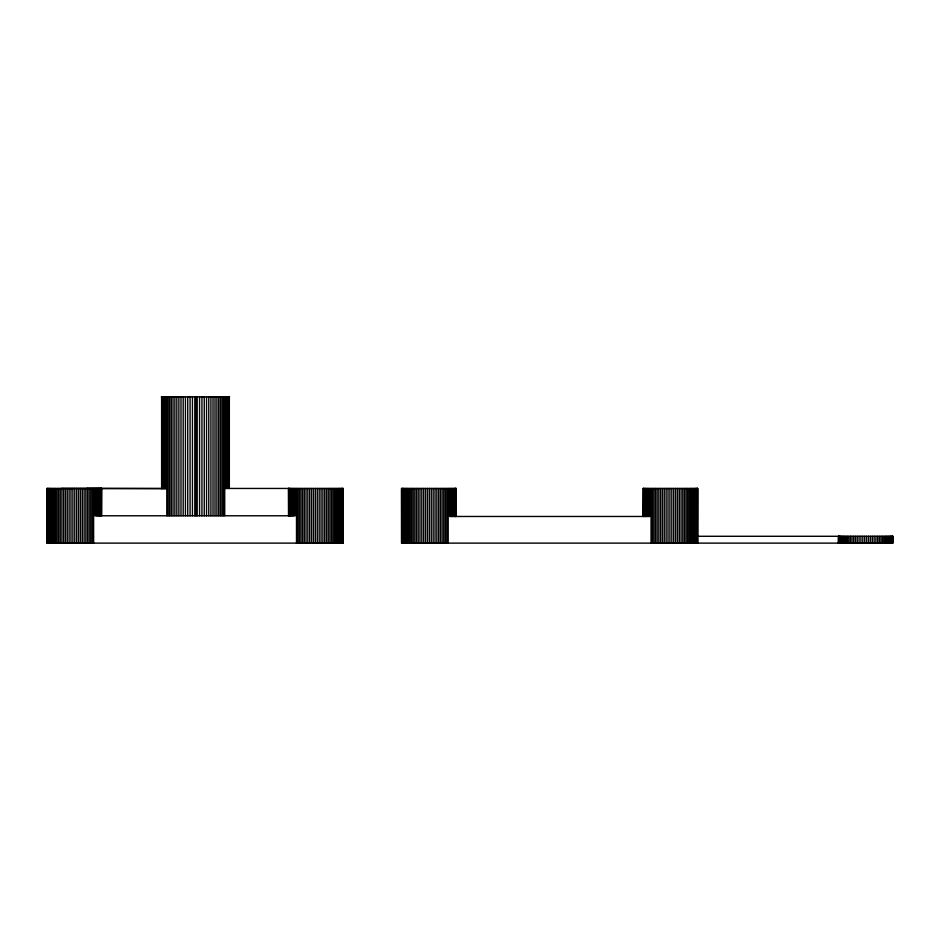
<?xml version="1.0" encoding="UTF-8"?>
<svg xmlns="http://www.w3.org/2000/svg" width="940" height="940" viewBox="0 0 940 940"><rect width="100%" height="100%" fill="white"/><g stroke="black" fill="none" stroke-linecap="round" stroke-linejoin="round"><path stroke-width="1.41" d="M161.304 396.88L229.63 396.88M47 488.447L101.626 488.447L101.59 515.778M224.719 488.447L343.159 488.447L343.159 543.12L47 543.12L47.094 488.447L47.2 543.12M696.74 536.282L893 536.282L892.93 543.12L401.556 543.12L401.556 488.447L456.182 488.447M643.066 488.447L697.715 488.447L697.68 543.12M61.065 488.447L166.791 488.541L86.715 488.447M892.73 536.282L892.73 543.12M892.401 536.282L892.401 543.12M891.943 536.282L891.943 543.12M891.355 536.282L891.355 543.12M890.638 536.282L890.638 543.12M889.804 536.282L889.804 543.12M888.852 536.282L888.852 543.12M887.783 536.282L887.783 543.12M886.608 536.282L886.608 543.12M885.327 536.282L885.327 543.12M883.952 536.282L883.952 543.12M882.495 536.282L882.495 543.12M880.956 536.282L880.956 543.12M879.335 536.282L879.335 543.12M877.655 536.282L877.655 543.12M875.904 536.282L875.904 543.12M874.118 536.282L874.118 543.12M872.285 536.282L872.285 543.12M870.417 536.282L870.417 543.12M868.525 536.282L868.525 543.12M866.621 536.282L866.621 543.12M864.718 536.282L864.718 543.12M862.814 536.282L862.814 543.12M860.923 536.282L860.923 543.12M859.054 536.282L859.054 543.12M857.221 536.282L857.221 543.12M855.423 536.282L855.423 543.12M853.684 536.282L853.684 543.12M852.004 536.282L852.004 543.12M850.383 536.282L850.383 543.12M848.843 536.282L848.843 543.12M847.375 536.282L847.375 543.12M846 536.282L846 543.12M844.731 536.282L844.731 543.12M843.556 536.282L843.556 543.12M842.487 536.282L842.487 543.12M841.535 536.282L841.535 543.12M840.701 536.282L840.701 543.12M839.984 536.282L839.984 543.12M839.397 536.282L839.397 543.12M838.927 536.282L838.927 543.12M838.598 536.282L838.598 543.12M838.398 536.282L838.339 543.12M697.621 488.447L697.515 543.12M697.386 488.447L697.386 543.12M697.221 488.447L697.221 543.12M697.022 488.447L697.022 543.12M696.787 488.447L696.787 543.12M696.235 488.447L696.235 543.12M695.553 488.447L695.553 543.12M694.742 488.447L694.742 543.12M693.814 488.447L693.814 543.12M692.78 488.447L692.78 543.12M691.629 488.447L691.629 543.12M690.383 488.447L690.383 543.12M689.032 488.447L689.032 543.12M687.587 488.447L687.587 543.12M686.071 488.447L686.071 543.12M684.461 488.447L684.461 543.12M682.793 488.447L682.793 543.12M681.065 488.447L681.065 543.12M679.291 488.447L679.291 543.12M677.458 488.447L677.458 543.12M675.602 488.447L675.602 543.12M673.721 488.447L673.721 543.12M671.818 488.447L671.818 543.12M669.914 488.447L669.914 543.12M668.011 488.447L668.011 543.12M666.107 488.447L666.107 543.12M664.239 488.447L664.239 543.12M662.394 488.447L662.394 543.12M660.597 488.447L660.597 543.12M658.834 488.447L658.834 543.12M657.142 488.447L657.142 543.12M655.497 488.447L655.497 543.12M653.934 488.447L653.934 543.12M652.454 488.447L652.454 543.12M651.056 488.447L651.056 543.12M649.763 488.447L649.763 516.471L449.485 516.471L449.485 488.447M648.565 488.447L648.565 516.471M647.46 488.447L647.46 516.471M646.485 488.447L646.485 516.471M645.616 488.447L645.616 516.471M644.875 488.447L644.875 516.471M644.252 488.447L644.252 516.471M643.759 488.447L643.759 516.471M643.395 488.447L643.254 516.471M643.16 488.447L643.089 516.471M456.088 488.447L456.182 516.471M455.853 488.447L455.982 516.471M455.689 488.447L455.689 516.471M455.489 488.447L455.489 516.471M454.995 488.447L454.995 516.471M454.373 488.447L454.373 516.471M453.632 488.447L453.632 516.471M452.763 488.447L452.763 516.471M451.776 488.447L451.776 516.471M450.683 488.447L450.683 516.471M448.192 488.447L448.192 543.12M446.794 488.447L446.794 543.12M445.313 488.447L445.313 543.12M443.751 488.447L443.751 543.12M442.117 488.447L442.117 543.12M440.413 488.447L440.413 543.12M438.663 488.447L438.663 543.12M436.853 488.447L436.853 543.12M435.02 488.447L435.02 543.12M433.14 488.447L433.14 543.12M431.248 488.447L431.248 543.12M429.345 488.447L429.345 543.12M427.441 488.447L427.441 543.12M425.538 488.447L425.538 543.12M423.658 488.447L423.658 543.12M421.802 488.447L421.802 543.12M419.98 488.447L419.98 543.12M418.194 488.447L418.194 543.12M416.467 488.447L416.467 543.12M414.798 488.447L414.798 543.12M413.201 488.447L413.201 543.12M411.685 488.447L411.685 543.12M410.24 488.447L410.24 543.12M408.888 488.447L408.888 543.12M407.643 488.447L407.643 543.12M406.491 488.447L406.491 543.12M405.457 488.447L405.457 543.12M404.529 488.447L404.529 543.12M403.73 488.447L403.73 543.12M403.048 488.447L403.048 543.12M402.485 488.447L402.485 543.12M402.062 488.447L402.062 543.12M401.591 488.447L401.662 543.12M342.959 488.447L342.959 543.12M342.665 488.447L342.83 543.12M342.231 488.447L342.231 543.12M341.678 488.447L341.678 543.12M340.985 488.447L340.985 543.12M340.186 488.447L340.186 543.12M339.258 488.447L339.258 543.12M338.224 488.447L338.224 543.12M337.072 488.447L337.072 543.12M335.815 488.447L335.815 543.12M334.476 488.447L334.476 543.12M333.03 488.447L333.03 543.12M331.503 488.447L331.503 543.12M329.905 488.447L329.905 543.12M328.236 488.447L328.236 543.12M326.509 488.447L326.509 543.12M324.723 488.447L324.723 543.12M322.902 488.447L322.902 543.12M321.045 488.447L321.045 543.12M319.165 488.447L319.165 543.12M317.262 488.447L317.262 543.12M315.346 488.447L315.346 543.12M313.443 488.447L313.443 543.12M311.551 488.447L311.551 543.12M309.683 488.447L309.683 543.12M307.838 488.447L307.838 543.12M306.029 488.447L306.029 543.12M304.278 488.447L304.278 543.12M302.574 488.447L302.574 543.12M300.941 488.447L300.941 543.12M299.378 488.447L299.378 543.12M297.898 488.447L297.898 543.12M296.5 488.447L296.5 543.12M295.195 488.447L295.195 515.778L94.928 515.778L94.928 488.447M293.997 488.447L293.997 515.778M292.904 488.447L292.904 515.778M291.929 488.447L291.929 515.778M291.059 488.447L291.059 515.778M290.307 488.447L290.307 515.778M289.696 488.447L289.696 515.778M289.191 488.447L289.191 515.778M289.003 488.447L289.003 515.778M288.827 488.447L288.827 515.778M288.603 488.447L288.697 515.778M288.498 488.447L288.533 515.778M229.325 396.88L229.325 488.447M228.984 396.88L228.984 488.447M228.444 396.88L228.444 488.447M227.738 396.88L227.738 488.447M226.881 396.88L226.881 488.447M225.87 396.88L225.87 488.447M224.719 396.88L224.719 515.778M223.415 396.88L223.415 515.778M221.981 396.88L221.981 515.778M220.407 396.88L220.407 515.778M218.726 396.88L218.726 515.778M216.917 396.88L216.917 515.778M215.013 396.88L215.013 515.778M213.016 396.88L213.016 515.778M210.924 396.88L210.924 515.778M208.762 396.88L208.762 515.778M206.542 396.88L206.542 515.778M204.25 396.88L204.25 515.778M201.936 396.88L201.936 515.778M199.574 396.88L199.574 515.778M197.2 396.88L197.2 515.778M195.826 396.88L195.826 515.778M194.815 396.88L194.815 515.778M192.442 396.88L192.442 515.778M190.068 396.88L190.068 515.778M187.73 396.88L187.73 515.778M185.427 396.88L185.427 515.778M183.183 396.88L183.183 515.778M180.985 396.88L180.985 515.778M178.87 396.88L178.87 515.778M176.826 396.88L176.826 515.778M174.875 396.88L174.875 515.778M173.019 396.88L173.019 515.778M171.28 396.88L171.28 515.778M169.658 396.88L169.658 515.778M168.166 396.88L168.166 515.778M166.791 396.88L166.791 515.778M165.569 396.88L165.569 488.541M164.488 396.88L164.488 488.541M163.56 396.88L163.56 488.541M162.796 396.88L162.796 488.541M162.174 396.88L162.174 488.541M161.727 396.88L161.727 488.541M161.621 396.88L161.621 488.541M101.52 488.447L101.426 515.778M101.297 488.447L101.297 515.778M101.121 488.447L101.121 515.778M100.933 488.447L100.933 515.778M100.439 488.447L100.439 515.778M99.816 488.447L99.816 515.778M99.064 488.447L99.064 515.778M98.207 488.447L98.207 515.778M97.219 488.447L97.219 515.778M96.127 488.447L96.127 515.778M93.624 488.447L93.624 543.12M92.237 488.447L92.237 543.12M90.757 488.447L90.757 543.12M89.194 488.447L89.194 543.12M87.561 488.447L87.561 543.12M85.857 488.447L85.857 543.12M84.106 488.447L84.106 543.12M82.297 488.447L82.297 543.12M80.452 488.447L80.452 543.12M78.584 488.447L78.584 543.12M76.692 488.447L76.692 543.12M74.789 488.447L74.789 543.12M72.885 488.447L72.885 543.12M70.982 488.447L70.982 543.12M69.102 488.447L69.102 543.12M67.245 488.447L67.245 543.12M65.424 488.447L65.424 543.12M63.638 488.447L63.638 543.12M61.911 488.447L61.911 543.12M60.242 488.447L60.242 543.12M58.644 488.447L58.644 543.12M57.117 488.447L57.117 543.12M55.683 488.447L55.683 543.12M54.332 488.447L54.332 543.12M53.087 488.447L53.087 543.12M51.935 488.447L51.935 543.12M50.901 488.447L50.901 543.12M49.973 488.447L49.973 543.12M49.162 488.447L49.162 543.12M48.48 488.447L48.48 543.12M47.928 488.447L47.928 543.12M47.494 488.447L47.329 543.12"/></g></svg>
